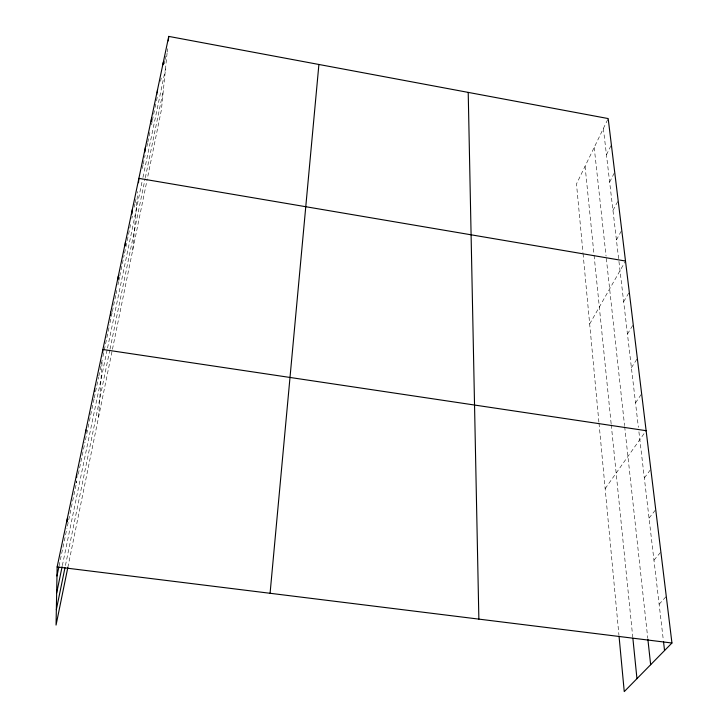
<?xml version="1.0" encoding="UTF-8"?>
<svg xmlns="http://www.w3.org/2000/svg" width="728" height="728" viewBox="0 0 728 728"><rect width="100%" height="100%" fill="white"/><g stroke="black" fill="none" stroke-linecap="round" stroke-linejoin="round"><path stroke-width="0.55" stroke-dasharray="3.64 2.73" d="M76.54 480.808L76.449 482.964L76.913 480.753M98.626 416.907L102.229 359.887L98.817 376.158M132.705 250.204L137.747 191.564M167.067 53.217L161.388 109.937L147.502 177.859M167.185 52.098L167.522 48.73M67.841 567.44L112.239 350.323M112.458 349.24L147.284 178.933M65.438 565.51L109.773 350.295M110.001 349.203L145.109 178.76M145.336 177.678L163.381 90.072M62.335 565.629L107.298 349.121M107.526 348.029L142.506 179.598M142.961 177.423L165.502 68.896M59.059 565.984L66.958 528.255M67.422 526.053L75.985 485.176M78.296 474.128L85.003 442.114M85.467 439.912L94.049 398.935M94.276 397.852L98.589 377.24M102.912 356.602L104.058 351.124M104.295 350.031L109.564 324.834M110.028 322.641L112.121 312.64M112.358 311.529L115.843 294.858M116.08 293.748L116.78 290.408M117.936 284.885L118.628 281.59M118.855 280.498L119.547 277.204M119.774 276.103L124.142 255.264M124.597 253.071L130.731 223.787M131.877 218.309L132.341 216.089M134.207 207.18L134.907 203.84M135.144 202.73L135.845 199.39M142.315 168.496L143.007 165.201M143.234 164.1L144.153 159.705M144.608 157.521L145.072 155.337M146.901 146.601L147.584 143.325M147.811 142.233L150.332 130.221M151.469 124.779L152.152 121.512M152.38 120.429L154.882 108.463M155.119 107.371L155.801 104.113M156.484 100.846L157.849 94.331M160.579 81.299L161.261 78.042M164.219 63.918L164.901 60.652M165.129 59.569L165.811 56.311M607.698 119.565L576.494 183.947L582.946 252.525M606.442 154.782L611.384 144.881M609.645 182.073L614.195 173.209M612.967 210.438L618.163 200.646M616.425 239.94L621.758 230.23M589.671 323.987L625.507 261.034M623.668 301.701L629.292 292.183M627.454 334.034L633.233 324.633M631.404 367.731L637.346 358.467M635.526 402.884L641.641 393.784M605.159 488.652L646.127 430.685M644.326 477.968L650.814 469.269M649.03 518.118L655.728 509.655M653.962 560.169L660.869 551.979M659.131 604.258L666.275 596.378M603.366 128.51L638.392 427.363M638.92 431.813L663.363 640.376M594.203 147.411L606.06 256.11M606.306 258.367L624.56 425.598M624.679 426.699L647.738 638.01M585.075 166.248L593.984 254.236M594.094 255.355L611.147 423.769M611.265 424.879L632.75 637.1M583.055 253.644L598.898 422.149M599.008 423.25L618.927 635.071"/><path stroke-width="1.09" d="M619.037 636.19L624.251 691.6L671.944 643.015L608.18 118.564L168.75 36.4L57.139 566.93L56.056 625.079L67.841 567.44M67.158 521.985L67.249 518.855M76.668 477.568L76.804 474.328M85.849 432.15L85.959 429.93M94.504 390.991L94.631 388.725M102.684 352.607L102.885 349.486L646.127 430.685M110.538 315.242L110.756 312.066M118.027 279.57L118.273 276.358M125.189 245.491L125.444 242.242M131.95 213.977L132.314 209.6M138.511 182.764L138.884 178.36L625.507 261.034M144.981 151.961L145.373 147.529M151.278 121.33L151.588 117.991M270.079 593.284L318.9 64.474M157.23 93.029L157.548 89.671M163.045 64.737L163.263 62.499M168.304 40.886L168.75 36.4M56.347 609.645L64.983 567.722M56.657 592.965L62.108 566.721M56.966 575.975L58.832 567.094M57.139 566.93L671.944 643.015M663.499 641.514L664.555 650.541M647.856 639.12L650.65 664.71M632.869 638.219L636.955 678.651M468.213 92.392L478.869 619.119"/></g></svg>
